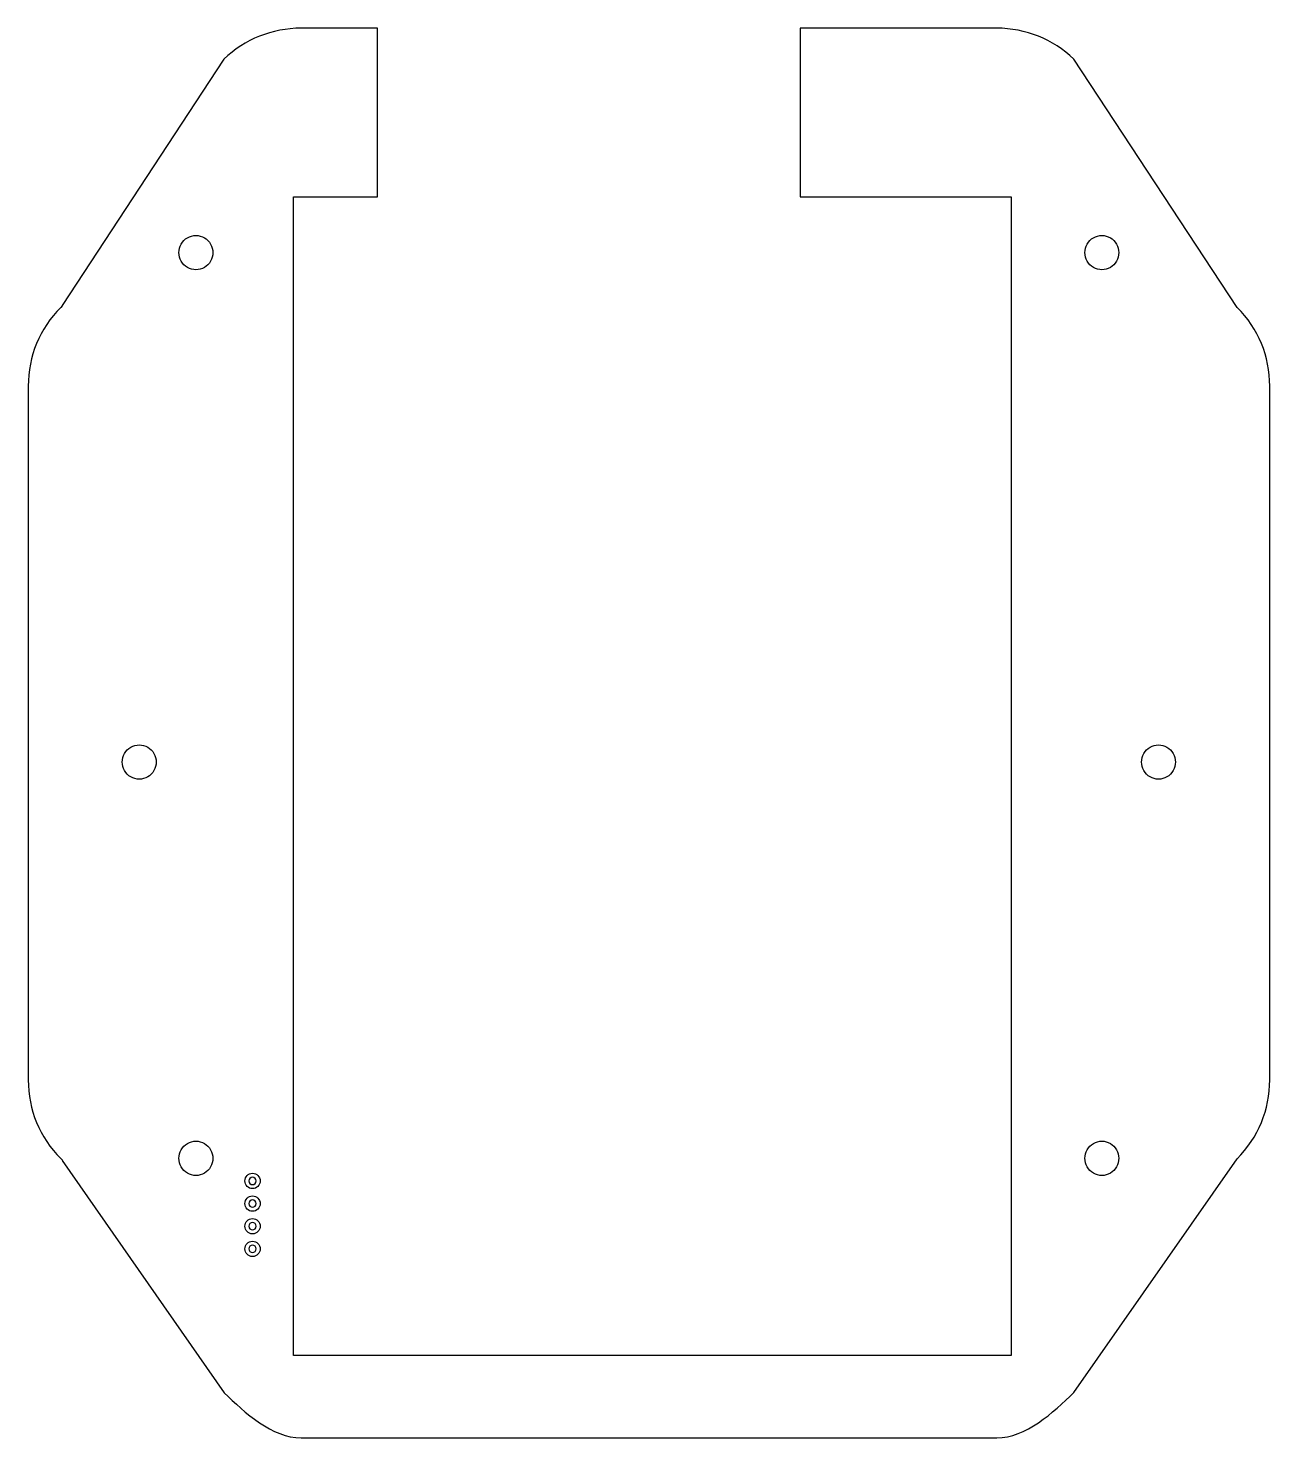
# Model space of a CAD drawing. Extents: x 125 to 387, y 304 to 438.
# Drawn here: x 125.2 to 235.2, y 312.7 to 437.6 of the extents above; entities outside this region: 4.
import ezdxf

# ---------------------------------------------------------------- set-up
doc = ezdxf.new("R2010")
doc.units = 0
doc.layers.add('Layer_1', color=7, linetype='CONTINUOUS')

msp = doc.modelspace()

# ---------------------------------------------------------------- linework, layer by layer
at = {"layer": 'Layer_1', "color": 7}
for p, q in [((149.528093, 437.639129), (149.351822, 437.638282)), ((156.131723, 437.638847), (149.528093, 437.639129)), ((156.131723, 422.691065), (156.131723, 437.638847)), ((210.987073, 437.638212), (193.576445, 437.638494)), ((193.576445, 437.638494), (193.576445, 422.690713)), ((142.514868, 434.880991), (128.172695, 413.052858)), ((232.290448, 412.887842), (217.804913, 434.902863)), ((148.690722, 319.996929), (148.690722, 422.691065)), ((148.690722, 422.691065), (156.131723, 422.691065)), ((193.576445, 422.690713), (212.254646, 422.690713)), ((212.254646, 422.690713), (212.254646, 319.996929)), ((141.531797, 417.749882), (141.531797, 417.749882)), ((221.798752, 417.749882), (221.798752, 417.749882)), ((128.194652, 413.036232), (128.060148, 412.887924)), ((128.172695, 413.052858), (128.194652, 413.036235)), ((125.175078, 405.920365), (125.175078, 344.429184)), ((235.171288, 347.061448), (235.175521, 405.920278)), ((136.514515, 372.600005), (136.514515, 372.600005)), ((226.815704, 372.600005), (226.815704, 372.600005)), ((235.175521, 344.428746), (235.171288, 347.061448)), ((128.060148, 337.461619), (128.202436, 337.319331)), ((128.202436, 337.319331), (128.172695, 337.296951)), ((141.531797, 337.482919), (141.531797, 337.482919)), ((217.824019, 316.722615), (232.273458, 337.441714)), ((221.798752, 337.482919), (221.798752, 337.482919)), ((128.172695, 337.296948), (142.533982, 316.700687)), ((212.254646, 319.996929), (148.690722, 319.996929)), ((377.371412, 313.993653), (387.371412, 313.993653)), ((377.371412, 303.993653), (377.371412, 313.993653)), ((387.371412, 313.993653), (387.371412, 303.993653)), ((149.351822, 312.711162), (210.987073, 312.711162)), ((387.371412, 303.993653), (377.371412, 303.993653))]:
    msp.add_line(p, q, dxfattribs=at)
at = {"layer": 'Layer_1', "color": 1}
for p, q in [((145.048808, 335.798526), (145.048808, 335.798526)), ((145.048808, 334.795071), (145.048808, 334.795071)), ((145.048808, 333.791613), (145.048808, 333.791613)), ((145.048808, 332.788158), (145.048808, 332.788158)), ((145.048808, 331.785055), (145.048808, 331.785055)), ((145.048808, 330.781597), (145.048808, 330.781597)), ((145.048808, 329.778495), (145.048808, 329.778495)), ((145.048808, 328.77504), (145.048808, 328.77504))]:
    msp.add_line(p, q, dxfattribs=at)
at = {"layer": 'Layer_1', "color": 7}
for points in [[(149.351822, 437.638285), (146.788497, 437.638285), (144.360025, 436.658895), (142.514868, 434.880991)], [(217.804913, 434.902863), (215.978511, 436.658827), (213.550384, 437.638212), (210.987073, 437.638212)], [(138.531826, 417.749882), (138.531826, 418.293936), (138.81772, 418.796661), (139.281817, 419.068687)], [(139.281817, 419.068687), (139.745915, 419.340712), (140.317708, 419.340712), (140.781806, 419.068687)], [(140.781806, 419.068687), (141.245903, 418.796661), (141.531797, 418.293936), (141.531797, 417.749882)], [(218.798786, 417.749882), (218.798786, 418.293936), (219.084677, 418.796661), (219.548792, 419.068687)], [(219.548792, 419.068687), (220.012878, 419.340712), (220.58466, 419.340712), (221.048775, 419.068687)], [(221.048775, 419.068687), (221.512861, 418.796661), (221.798752, 418.293936), (221.798752, 417.749882)], [(139.281817, 416.43108), (138.81772, 416.703106), (138.531826, 417.205831), (138.531826, 417.749882)], [(141.531797, 417.749882), (141.531797, 417.205831), (141.245903, 416.703106), (140.781806, 416.43108)], [(219.548792, 416.43108), (219.084677, 416.703106), (218.798786, 417.205831), (218.798786, 417.749882)], [(221.798752, 417.749882), (221.798752, 417.205831), (221.512861, 416.703106), (221.048775, 416.43108)], [(140.781806, 416.43108), (140.317708, 416.159052), (139.745915, 416.159052), (139.281817, 416.43108)], [(221.048775, 416.43108), (220.58466, 416.159052), (220.012878, 416.159052), (219.548792, 416.43108)], [(128.060148, 412.887924), (126.199773, 411.026491), (125.175078, 408.552), (125.175078, 405.920365)], [(235.175521, 405.920278), (235.175521, 408.552271), (234.150829, 411.026403), (232.290448, 412.887842)], [(133.514541, 372.600005), (133.514541, 373.144056), (133.800438, 373.646781), (134.264535, 373.918807)], [(134.264535, 373.918807), (134.728633, 374.190832), (135.300426, 374.190832), (135.764524, 373.918807)], [(135.764524, 373.918807), (136.228622, 373.646781), (136.514515, 373.144056), (136.514515, 372.600005)], [(223.81571, 372.600005), (223.81571, 373.144056), (224.101601, 373.646781), (224.565715, 373.918807)], [(224.565715, 373.918807), (225.029801, 374.190832), (225.601612, 374.190832), (226.065698, 373.918807)], [(226.065698, 373.918807), (226.529784, 373.646781), (226.815704, 373.144056), (226.815704, 372.600005)], [(134.264535, 371.2812), (133.800438, 371.553226), (133.514541, 372.055951), (133.514541, 372.600005)], [(136.514515, 372.600005), (136.514515, 372.055951), (136.228622, 371.553226), (135.764524, 371.2812)], [(224.565715, 371.2812), (224.101601, 371.553226), (223.81571, 372.055951), (223.81571, 372.600005)], [(226.815704, 372.600005), (226.815704, 372.055951), (226.529784, 371.553226), (226.065698, 371.2812)], [(135.764524, 371.2812), (135.300426, 371.009172), (134.728633, 371.009172), (134.264535, 371.2812)], [(226.065698, 371.2812), (225.601612, 371.009172), (225.029801, 371.009172), (224.565715, 371.2812)], [(125.175078, 344.429184), (125.175078, 341.797543), (126.199773, 339.323056), (128.060148, 337.461619)], [(232.273458, 337.441714), (234.150829, 339.322618), (235.175521, 341.797462), (235.175521, 344.428746)], [(138.531826, 337.482919), (138.531826, 338.026973), (138.81772, 338.529698), (139.281817, 338.801723)], [(139.281817, 338.801723), (139.745915, 339.073752), (140.317708, 339.073752), (140.781806, 338.801723)], [(140.781806, 338.801723), (141.245903, 338.529698), (141.531797, 338.026973), (141.531797, 337.482919)], [(218.798786, 337.482919), (218.798786, 338.026973), (219.084677, 338.529698), (219.548792, 338.801723)], [(219.548792, 338.801723), (220.012878, 339.073752), (220.58466, 339.073752), (221.048775, 338.801723)], [(221.048775, 338.801723), (221.512861, 338.529698), (221.798752, 338.026973), (221.798752, 337.482919)], [(139.281817, 336.164114), (138.81772, 336.436142), (138.531826, 336.938868), (138.531826, 337.482919)], [(141.531797, 337.482919), (141.531797, 336.938868), (141.245903, 336.436142), (140.781806, 336.164114)], [(219.548792, 336.164114), (219.084677, 336.436142), (218.798786, 336.938868), (218.798786, 337.482919)], [(221.798752, 337.482919), (221.798752, 336.938868), (221.512861, 336.436142), (221.048775, 336.164114)], [(140.781806, 336.164114), (140.317708, 335.892089), (139.745915, 335.892089), (139.281817, 336.164114)], [(221.048775, 336.164114), (220.58466, 335.892089), (220.012878, 335.892089), (219.548792, 336.164114)], [(142.533982, 316.700687), (144.360381, 314.944728), (146.788497, 312.711162), (149.351822, 312.711162)], [(210.987073, 312.711162), (213.550384, 312.711162), (215.97885, 314.944728), (217.824019, 316.722615)]]:
    msp.add_open_spline(points, degree=3, dxfattribs=at)
at = {"layer": 'Layer_1', "color": 1}
for points in [[(144.370281, 335.473598), (144.370281, 335.848082), (144.67468, 336.152481), (145.048808, 336.152481)], [(145.048808, 336.152481), (145.423292, 336.152481), (145.727688, 335.848082), (145.727688, 335.473598)], [(145.048808, 334.795071), (144.67468, 334.795071), (144.370281, 335.09947), (144.370281, 335.473598)], [(145.048808, 335.798526), (144.869707, 335.798526), (144.724233, 335.652699), (144.724233, 335.473598)], [(144.724233, 335.473598), (144.724233, 335.294497), (144.869707, 335.149023), (145.048808, 335.149023)], [(145.373736, 335.473598), (145.373736, 335.652699), (145.227909, 335.798526), (145.048808, 335.798526)], [(145.727688, 335.473598), (145.727688, 335.09947), (145.423292, 334.795071), (145.048808, 334.795071)], [(145.048808, 335.149023), (145.227909, 335.149023), (145.373736, 335.294497), (145.373736, 335.473598)], [(144.370281, 333.466685), (144.370281, 333.841168), (144.67468, 334.145568), (145.048808, 334.145568)], [(145.048808, 333.791613), (144.869707, 333.791613), (144.724233, 333.645786), (144.724233, 333.466685)], [(145.048808, 334.145568), (145.423292, 334.145568), (145.727688, 333.841168), (145.727688, 333.466685)], [(145.373736, 333.466685), (145.373736, 333.645786), (145.227909, 333.791613), (145.048808, 333.791613)], [(145.048808, 332.788158), (144.67468, 332.788158), (144.370281, 333.092557), (144.370281, 333.466685)], [(144.724233, 333.466685), (144.724233, 333.287584), (144.869707, 333.14211), (145.048808, 333.14211)], [(145.727688, 333.466685), (145.727688, 333.092557), (145.423292, 332.788158), (145.048808, 332.788158)], [(145.048808, 333.14211), (145.227909, 333.14211), (145.373736, 333.287584), (145.373736, 333.466685)], [(144.370281, 331.460124), (144.370281, 331.834608), (144.67468, 332.139007), (145.048808, 332.139007)], [(145.048808, 330.781597), (144.67468, 330.781597), (144.370281, 331.085996), (144.370281, 331.460124)], [(145.048808, 331.785055), (144.869707, 331.785055), (144.724233, 331.639225), (144.724233, 331.460124)], [(144.724233, 331.460124), (144.724233, 331.281026), (144.869707, 331.135552), (145.048808, 331.135552)], [(145.048808, 332.139007), (145.423292, 332.139007), (145.727688, 331.834608), (145.727688, 331.460124)], [(145.373736, 331.460124), (145.373736, 331.639225), (145.227909, 331.785055), (145.048808, 331.785055)], [(145.727688, 331.460124), (145.727688, 331.085996), (145.423292, 330.781597), (145.048808, 330.781597)], [(145.048808, 331.135552), (145.227909, 331.135552), (145.373736, 331.281026), (145.373736, 331.460124)], [(144.370281, 329.453567), (144.370281, 329.82805), (144.67468, 330.132449), (145.048808, 330.132449)], [(145.048808, 330.132449), (145.423292, 330.132449), (145.727688, 329.82805), (145.727688, 329.453567)], [(145.048808, 328.77504), (144.67468, 328.77504), (144.370281, 329.079439), (144.370281, 329.453567)], [(145.048808, 329.778495), (144.869707, 329.778495), (144.724233, 329.632665), (144.724233, 329.453567)], [(144.724233, 329.453567), (144.724233, 329.274466), (144.869707, 329.128991), (145.048808, 329.128991)], [(145.373736, 329.453567), (145.373736, 329.632665), (145.227909, 329.778495), (145.048808, 329.778495)], [(145.727688, 329.453567), (145.727688, 329.079792), (145.423292, 328.77504), (145.048808, 328.77504)], [(145.048808, 329.128991), (145.227909, 329.128991), (145.373736, 329.274466), (145.373736, 329.453567)]]:
    msp.add_open_spline(points, degree=3, dxfattribs=at)

doc.saveas('drawing.dxf')
